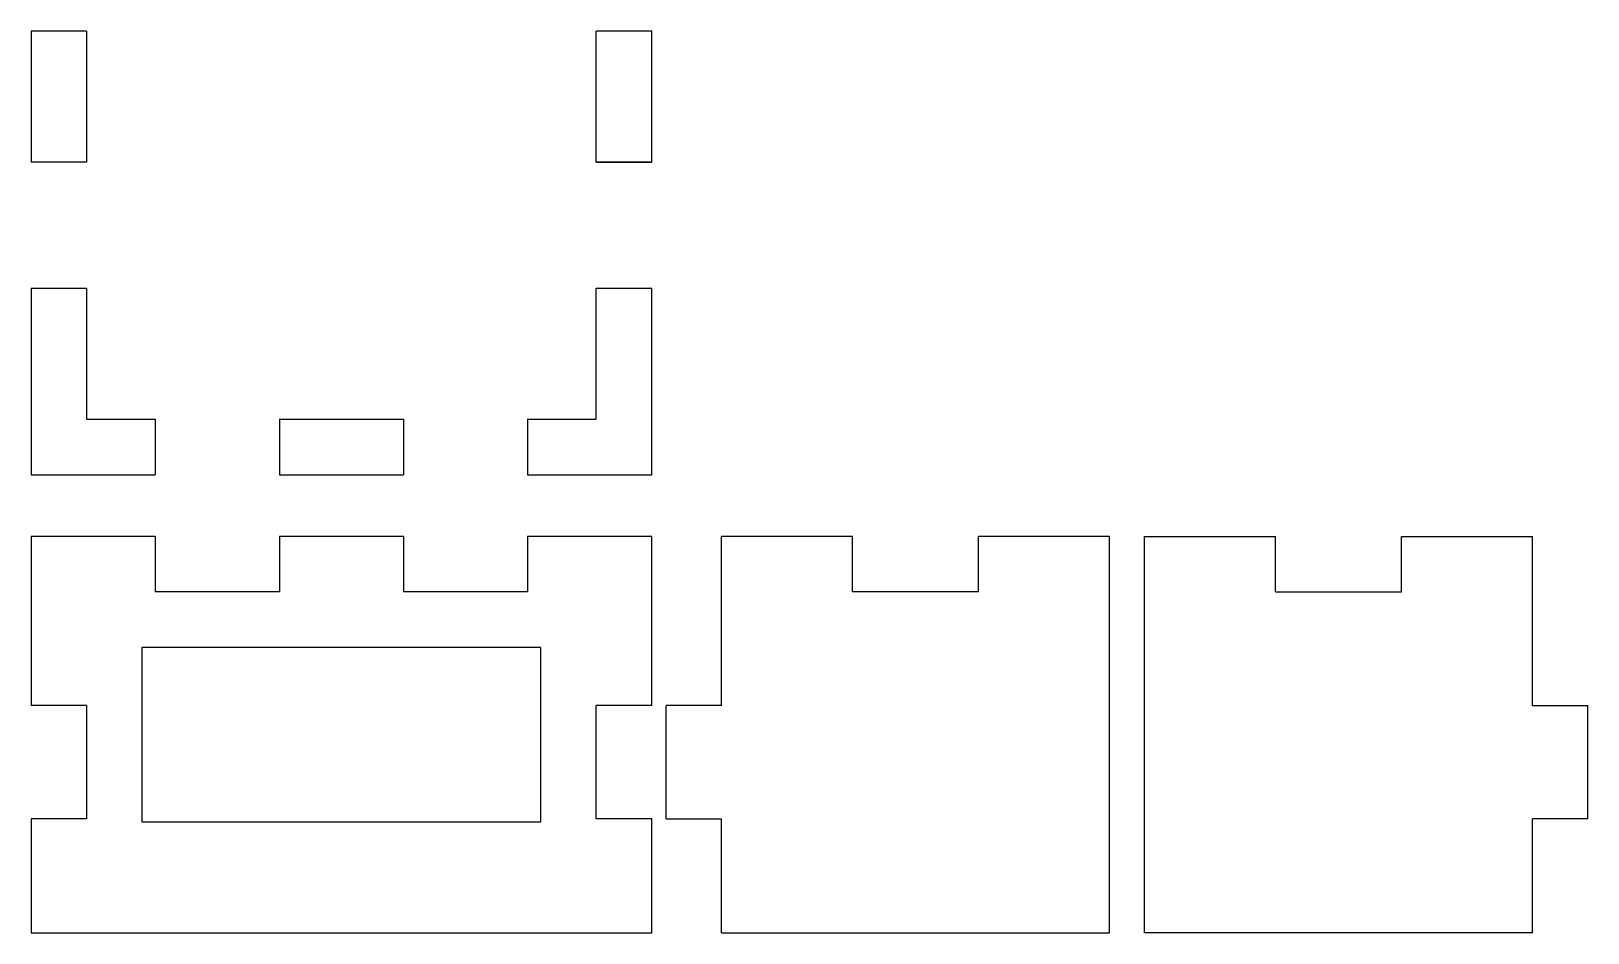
# Model space of a CAD drawing. Extents: x -36 to 143, y -23 to 81.
import ezdxf

# ---------------------------------------------------------------- set-up
doc = ezdxf.new("R2010")
doc.units = 0
doc.layers.add('CAD', color=7, linetype='CONTINUOUS')

msp = doc.modelspace()

# ---------------------------------------------------------------- linework, layer by layer
at = {"layer": 'CAD', "color": 5, "linetype": 'CONTINUOUS'}
for p, q in [((-35.55, 80.575), (-35.55, 65.575)), ((-29.2, 80.575), (-35.55, 80.575)), ((-29.2, 80.575), (-29.2, 65.575)), ((35.55, 80.575), (29.2, 80.575)), ((29.2, 65.575), (29.2, 80.575)), ((35.55, 65.575), (35.55, 80.575)), ((-29.2, 65.575), (-35.55, 65.575)), ((29.2, 65.575), (35.55, 65.575)), ((35.55, 65.575), (29.2, 65.575)), ((-35.55, 51.125), (-29.2, 51.125)), ((-35.55, 51.125), (-35.55, 29.775)), ((-29.2, 51.125), (-29.2, 36.125)), ((29.2, 36.125), (29.2, 51.125)), ((29.2, 51.125), (35.55, 51.125)), ((35.55, 29.775), (35.55, 51.125)), ((-29.2, 36.125), (-21.33, 36.125)), ((-21.33, 36.125), (-21.33, 29.775)), ((-7.11, 36.125), (-7.11, 29.775)), ((-7.11, 36.125), (7.11, 36.125)), ((7.11, 36.125), (7.11, 29.775)), ((21.33, 36.125), (21.33, 29.775)), ((21.33, 36.125), (29.2, 36.125)), ((-35.55, 29.775), (-21.33, 29.775)), ((-7.11, 29.775), (7.11, 29.775)), ((21.33, 29.775), (35.55, 29.775)), ((-35.55, 22.7), (-35.55, 3.35)), ((-21.33, 22.7), (-35.55, 22.7)), ((-21.33, 22.7), (-21.33, 16.35)), ((7.11, 22.7), (-7.11, 22.7)), ((-7.11, 22.7), (-7.11, 16.35)), ((7.11, 22.7), (7.11, 16.35)), ((35.55, 22.7), (21.33, 22.7)), ((21.33, 22.7), (21.33, 16.35)), ((35.55, 3.35), (35.55, 22.7)), ((43.55, 3.35), (43.55, 22.7)), ((58.55, 22.7), (43.55, 22.7)), ((58.55, 16.35), (58.55, 22.7)), ((88, 22.7), (73, 22.7)), ((73, 16.35), (73, 22.7)), ((88, -22.7), (88, 22.7)), ((92, -22.7), (92, 22.7)), ((92, 22.7), (107, 22.7)), ((107, 16.35), (107, 22.7)), ((121.45, 16.35), (121.45, 22.7)), ((121.45, 22.7), (136.45, 22.7)), ((136.45, 3.35), (136.45, 22.7)), ((-7.11, 16.35), (-21.33, 16.35)), ((21.33, 16.35), (7.11, 16.35)), ((73, 16.35), (58.55, 16.35)), ((107, 16.35), (121.45, 16.35)), ((22.85, 10), (-22.85, 10)), ((-22.85, 10), (-22.85, -10)), ((22.85, -10), (22.85, 10)), ((-29.2, 3.35), (-35.55, 3.35)), ((-29.2, 3.35), (-29.2, -9.65)), ((29.2, -9.65), (29.2, 3.35)), ((35.55, 3.35), (29.2, 3.35)), ((37.2, -9.65), (37.2, 3.35)), ((43.55, 3.35), (37.2, 3.35)), ((136.45, 3.35), (142.8, 3.35)), ((142.8, -9.65), (142.8, 3.35)), ((-29.2, -9.65), (-35.55, -9.65)), ((-35.55, -9.65), (-35.55, -22.7)), ((-22.85, -10), (22.85, -10)), ((35.55, -9.65), (29.2, -9.65)), ((35.55, -22.7), (35.55, -9.65)), ((37.2, -9.65), (43.55, -9.65)), ((43.55, -22.7), (43.55, -9.65)), ((136.45, -22.7), (136.45, -9.65)), ((142.8, -9.65), (136.45, -9.65)), ((-35.55, -22.7), (35.55, -22.7)), ((43.55, -22.7), (88, -22.7)), ((136.45, -22.7), (92, -22.7))]:
    msp.add_line(p, q, dxfattribs=at)

doc.saveas('drawing.dxf')
